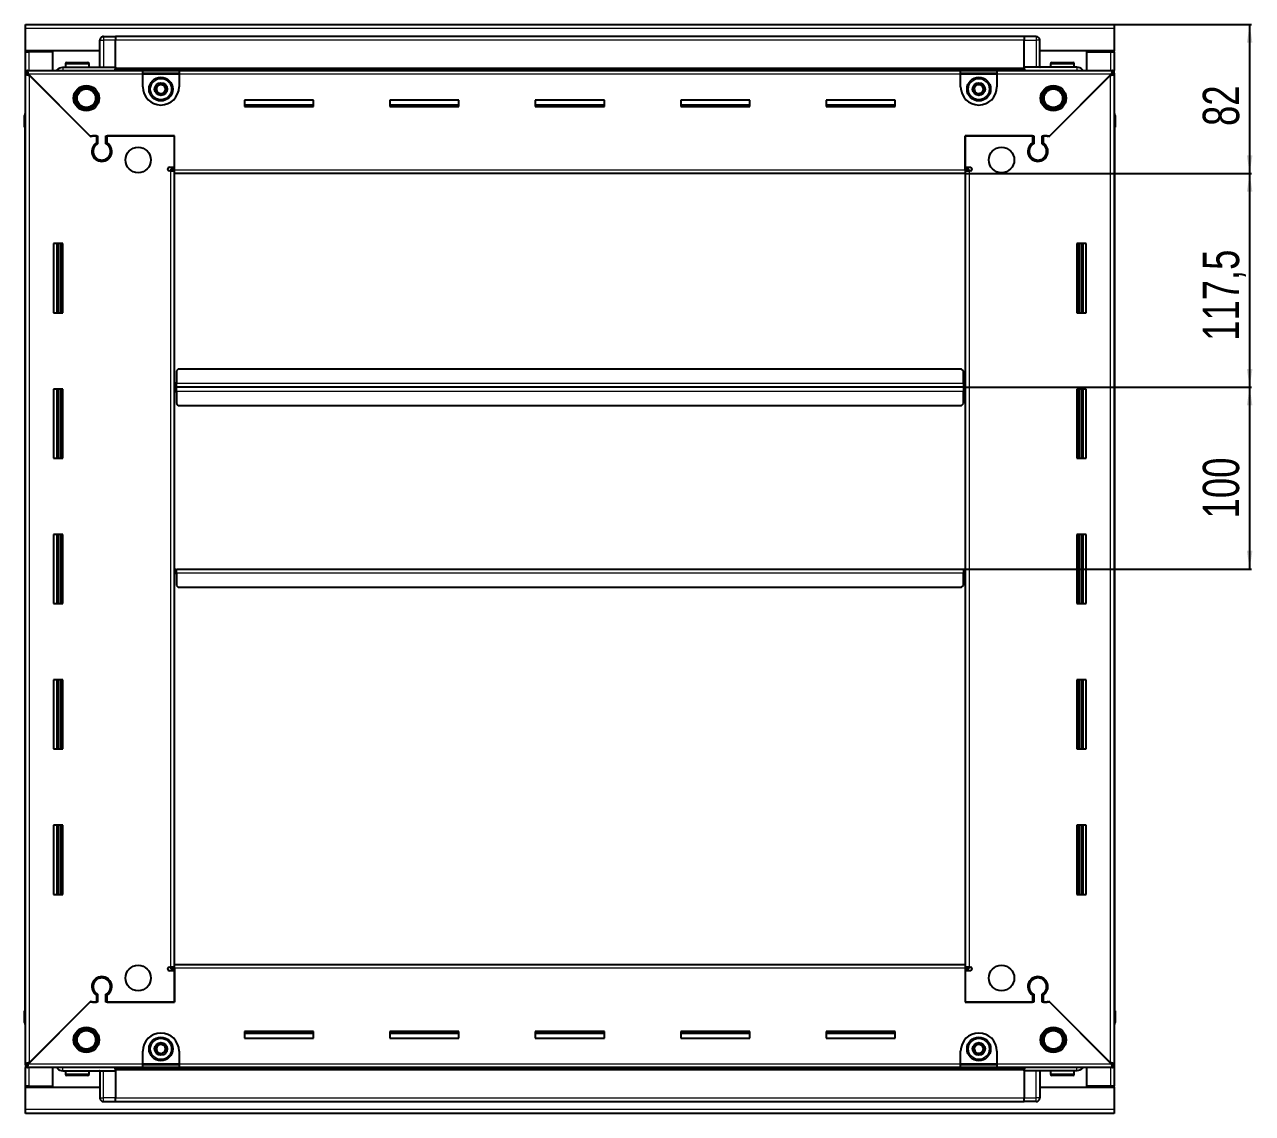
# Model space of a CAD drawing. Header units: millimetres. Extents: x 899 to 4127, y -576 to 1912.
# Drawn here: x 3451 to 4127, y 1194 to 1793 of the extents above; entities that cross this region are included whole.
import ezdxf

# ---------------------------------------------------------------- set-up
doc = ezdxf.new("R2010")
doc.units = ezdxf.units.MM
doc.layers.add('FORMAT', color=7, linetype='Continuous')
doc.styles.add('SLDTEXTSTYLE0', font='TXT', dxfattribs={"width": 0.75})
doc.dimstyles.new('SLDDIMSTYLE0', dxfattribs={"dimtxt": 20, "dimasz": 10, "dimexe": 0, "dimexo": 0.0625, "dimgap": 5, "dimtad": 2, "dimdec": 1, "dimrnd": 1e-09, "dimzin": 12, "dimdsep": 46, "dimtxsty": 'SLDTEXTSTYLE0', "dimsah": 1, "dimcen": 0.09, "dimadec": 0, "dimazin": 3, "dimtfac": 1, "dimtofl": 0, "dimtmove": 0, "dimatfit": 3, "dimfxl": 0, "dimfrac": 2, "dimtolj": 1, "dimtzin": 12, "dimarcsym": 0})

# ---------------------------------------------------------------- blocks, each defined once
blk = doc.blocks.new('_D_5')
at = {"layer": 'FORMAT'}
for p, q in [((4050.56, 1793.43), (4126.05, 1793.43)), ((4125.05, 1793.43), (4125.05, 1711.43)), ((3968.56, 1711.43), (4126.05, 1711.43))]:
    blk.add_line(p, q, dxfattribs=at)
for points in [[(4125.05, 1793.43), (4123.51, 1783.43), (4126.59, 1783.43)], [(4125.05, 1711.43), (4126.59, 1721.43), (4123.51, 1721.43)]]:
    blk.add_solid(points, dxfattribs=at)
at = {"layer": 'FORMAT', "insert": (4099.27, 1737.66), "char_height": 20, "attachment_point": 1, "rotation": 90, "style": 'SLDTEXTSTYLE0'}
blk.add_mtext('82', dxfattribs=at)
blk = doc.blocks.new('_D_6')
at = {"layer": 'FORMAT'}
for p, q in [((3968.56, 1711.43), (4126.05, 1711.43)), ((4125.05, 1711.43), (4125.05, 1593.93)), ((3967.56, 1593.93), (4126.05, 1593.93))]:
    blk.add_line(p, q, dxfattribs=at)
for points in [[(4125.05, 1711.43), (4123.51, 1701.43), (4126.59, 1701.43)], [(4125.05, 1593.93), (4126.59, 1603.93), (4123.51, 1603.93)]]:
    blk.add_solid(points, dxfattribs=at)
at = {"layer": 'FORMAT', "insert": (4099.27, 1619.43), "char_height": 20, "attachment_point": 1, "rotation": 90, "style": 'SLDTEXTSTYLE0'}
blk.add_mtext('117,5', dxfattribs=at)
blk = doc.blocks.new('_D_7')
at = {"layer": 'FORMAT'}
for p, q in [((3967.56, 1593.93), (4126.05, 1593.93)), ((4125.05, 1593.93), (4125.05, 1493.93)), ((3967.56, 1493.93), (4126.05, 1493.93))]:
    blk.add_line(p, q, dxfattribs=at)
for points in [[(4125.05, 1593.93), (4123.51, 1583.93), (4126.59, 1583.93)], [(4125.05, 1493.93), (4126.59, 1503.93), (4123.51, 1503.93)]]:
    blk.add_solid(points, dxfattribs=at)
at = {"layer": 'FORMAT', "insert": (4099.27, 1521.77), "char_height": 20, "attachment_point": 1, "rotation": 90, "style": 'SLDTEXTSTYLE0'}
blk.add_mtext('100', dxfattribs=at)

msp = doc.modelspace()

# ---------------------------------------------------------------- linework, layer by layer
at = {"color": 7, "linetype": 'Continuous', "lineweight": 25}
for p, q in [((3451.55, 1791.33), (3451.55, 1793.43)), ((3451.55, 1793.43), (4050.55, 1793.43)), ((3451.55, 1778.93), (3451.55, 1791.33)), ((4050.55, 1793.43), (4050.55, 1791.33)), ((4050.55, 1791.33), (4050.55, 1778.93)), ((3492.55, 1769.93), (3492.55, 1784.93)), ((3493.22, 1786.43), (3493.22, 1786.43)), ((3494.55, 1786.93), (3501.05, 1786.93)), ((3494.55, 1786.93), (3501.05, 1786.93)), ((3501.05, 1786.93), (3501.05, 1786.93)), ((3501.05, 1786.93), (3501.05, 1786.93)), ((3501.05, 1786.93), (3501.05, 1784.93)), ((4001.05, 1786.78), (3501.05, 1786.78)), ((3501.05, 1769.93), (3501.05, 1784.93)), ((4001.05, 1786.93), (4001.05, 1786.93)), ((4007.55, 1786.93), (4001.05, 1786.93)), ((4007.55, 1786.93), (4001.05, 1786.93)), ((4001.05, 1786.93), (4001.05, 1784.93)), ((4001.05, 1769.93), (4001.05, 1784.93)), ((4009.55, 1784.93), (4009.55, 1784.93)), ((4009.55, 1769.93), (4009.55, 1784.93)), ((3492.55, 1778.93), (3451.55, 1778.93)), ((3451.55, 1778.43), (3451.55, 1778.93)), ((3451.55, 1778.43), (3453.65, 1778.43)), ((3451.55, 1768.18), (3451.55, 1778.43)), ((3453.05, 1778.43), (3453.05, 1778.93)), ((3466.55, 1778.43), (3453.65, 1778.43)), ((3466.55, 1768.18), (3466.55, 1778.43)), ((4050.55, 1778.93), (4009.55, 1778.93)), ((4035.55, 1768.18), (4035.55, 1778.43)), ((4035.55, 1778.43), (4048.45, 1778.43)), ((4048.45, 1778.43), (4050.55, 1778.43)), ((4049.05, 1778.43), (4049.05, 1778.93)), ((4050.55, 1778.43), (4050.55, 1778.93)), ((4050.55, 1778.43), (4050.55, 1768.18)), ((3472.05, 1769.93), (3501.05, 1769.93)), ((3473.55, 1771.83), (3473.55, 1769.93)), ((3474.35, 1772.63), (3485.75, 1772.63)), ((3486.55, 1769.93), (3486.55, 1771.83)), ((3501.05, 1769.93), (3501.05, 1769.43)), ((4001.05, 1769.93), (4001.05, 1769.43)), ((4030.05, 1769.93), (4001.05, 1769.93)), ((4015.55, 1771.83), (4015.55, 1769.93)), ((4016.35, 1772.63), (4027.75, 1772.63)), ((4028.55, 1769.93), (4028.55, 1771.83)), ((3451.55, 1766.68), (3451.55, 1768.18)), ((3451.55, 1768.18), (3452.55, 1768.18)), ((3451.55, 1766.18), (3451.55, 1766.68)), ((3451.55, 1766.68), (3452.55, 1766.68)), ((3451.55, 1221.68), (3451.55, 1766.18)), ((3453.05, 1766.18), (3451.55, 1766.18)), ((3452.55, 1766.68), (3452.55, 1768.18)), ((3452.55, 1768.18), (3516.05, 1768.18)), ((3453.15, 1766.08), (3487.05, 1732.18)), ((3487.75, 1731.48), (3453.65, 1765.58)), ((3500.97, 1768.18), (3501.05, 1769.9)), ((3501.05, 1768.78), (4001.05, 1768.78)), ((3516.05, 1766.08), (3516.05, 1768.18)), ((3516.05, 1768.18), (3536.05, 1768.18)), ((3516.05, 1766.68), (3536.05, 1766.68)), ((3516.05, 1759.18), (3516.05, 1766.08)), ((3536.05, 1768.18), (3536.05, 1766.08)), ((3536.05, 1768.18), (3966.05, 1768.18)), ((3536.05, 1766.08), (3536.05, 1759.18)), ((3966.05, 1766.08), (3966.05, 1768.18)), ((3966.05, 1768.18), (3986.05, 1768.18)), ((3966.05, 1766.68), (3986.05, 1766.68)), ((3966.05, 1759.18), (3966.05, 1766.08)), ((3986.05, 1768.18), (4049.55, 1768.18)), ((3986.05, 1768.18), (3986.05, 1766.08)), ((3986.05, 1766.08), (3986.05, 1759.18)), ((4001.05, 1769.9), (4001.12, 1768.18)), ((4048.45, 1765.58), (4014.35, 1731.48)), ((4015.05, 1732.18), (4048.95, 1766.08)), ((4049.05, 1766.18), (4050.55, 1766.18)), ((4049.55, 1766.68), (4049.55, 1768.18)), ((4049.55, 1768.18), (4050.55, 1768.18)), ((4049.55, 1766.68), (4050.55, 1766.68)), ((4050.55, 1766.68), (4050.55, 1768.18)), ((4050.55, 1766.68), (4050.55, 1766.18)), ((4050.55, 1766.18), (4050.55, 1221.68)), ((3610.05, 1751.93), (3572.05, 1751.93)), ((3572.05, 1751.93), (3572.05, 1748.43)), ((3610.05, 1748.43), (3610.05, 1751.93)), ((3690.05, 1751.93), (3652.05, 1751.93)), ((3652.05, 1751.93), (3652.05, 1748.43)), ((3690.05, 1748.43), (3690.05, 1751.93)), ((3770.05, 1751.93), (3732.05, 1751.93)), ((3732.05, 1751.93), (3732.05, 1748.43)), ((3770.05, 1748.43), (3770.05, 1751.93)), ((3850.05, 1751.93), (3812.05, 1751.93)), ((3812.05, 1751.93), (3812.05, 1748.43)), ((3850.05, 1748.43), (3850.05, 1751.93)), ((3930.05, 1751.93), (3892.05, 1751.93)), ((3892.05, 1751.93), (3892.05, 1748.43)), ((3930.05, 1748.43), (3930.05, 1751.93)), ((3451.05, 1743.43), (3451.05, 1736.93)), ((3451.05, 1736.93), (3451.05, 1743.43)), ((3610.05, 1749.18), (3572.05, 1749.18)), ((3572.05, 1748.43), (3610.05, 1748.43)), ((3690.05, 1749.18), (3652.05, 1749.18)), ((3652.05, 1748.43), (3690.05, 1748.43)), ((3770.05, 1749.18), (3732.05, 1749.18)), ((3732.05, 1748.43), (3770.05, 1748.43)), ((3850.05, 1749.18), (3812.05, 1749.18)), ((3812.05, 1748.43), (3850.05, 1748.43)), ((3930.05, 1749.18), (3892.05, 1749.18)), ((3892.05, 1748.43), (3930.05, 1748.43)), ((4050.55, 1744.76), (4050.55, 1744.76)), ((4051.05, 1743.43), (4051.05, 1736.93)), ((4051.05, 1736.93), (4051.05, 1743.43)), ((3451.05, 1736.93), (3451.05, 1736.93)), ((3451.55, 1736.93), (3451.05, 1736.93)), ((3451.2, 1736.93), (3451.2, 1250.93)), ((4050.55, 1736.93), (4051.05, 1736.93)), ((4050.9, 1250.93), (4050.9, 1736.93)), ((4051.05, 1736.93), (4051.05, 1736.93)), ((4051.05, 1736.93), (4051.05, 1736.93)), ((3487.05, 1732.18), (3491.25, 1732.18)), ((3488.45, 1732.18), (3487.75, 1731.48)), ((3490.55, 1732.18), (3488.45, 1732.18)), ((3490.55, 1732.18), (3490.55, 1728.29)), ((3491.25, 1732.18), (3491.25, 1727.9)), ((3495.85, 1732.18), (3533.55, 1732.18)), ((3495.85, 1727.9), (3495.85, 1732.18)), ((3496.55, 1728.29), (3496.55, 1732.18)), ((3533.55, 1732.18), (3496.55, 1732.18)), ((3533.55, 1713.53), (3533.55, 1732.18)), ((3533.55, 1714.93), (3533.55, 1732.18)), ((3968.55, 1732.18), (4006.25, 1732.18)), ((3968.55, 1713.53), (3968.55, 1732.18)), ((3968.55, 1732.18), (3968.55, 1714.93)), ((4005.55, 1732.18), (3968.55, 1732.18)), ((4005.55, 1732.18), (4005.55, 1728.29)), ((4006.25, 1732.18), (4006.25, 1727.9)), ((4010.85, 1732.18), (4015.05, 1732.18)), ((4010.85, 1727.9), (4010.85, 1732.18)), ((4013.65, 1732.18), (4011.55, 1732.18)), ((4011.55, 1728.29), (4011.55, 1732.18)), ((4014.35, 1731.48), (4013.65, 1732.18)), ((3491.55, 1719.32), (3491.55, 1718.56)), ((4010.55, 1719.32), (4010.55, 1718.56)), ((3530.7, 1714.93), (3533.55, 1714.93)), ((3531.45, 1712.93), (3530.7, 1712.93)), ((3531.45, 1712.93), (3533.55, 1712.93)), ((3533.55, 1713.93), (3531.55, 1713.93)), ((3531.55, 1713.93), (3531.55, 1712.93)), ((3533.55, 1711.43), (3533.55, 1713.53)), ((3968.55, 1711.43), (3533.55, 1711.43)), ((3533.55, 1276.43), (3533.55, 1711.43)), ((3968.55, 1714.93), (3971.4, 1714.93)), ((3970.55, 1713.93), (3968.55, 1713.93)), ((3968.55, 1713.53), (3968.55, 1711.43)), ((3968.55, 1712.93), (3970.65, 1712.93)), ((3968.55, 1711.43), (3968.55, 1276.43)), ((3970.55, 1712.93), (3970.55, 1713.93)), ((3971.4, 1712.93), (3970.65, 1712.93)), ((3472.05, 1672.93), (3467.05, 1672.93)), ((3467.05, 1672.93), (3467.05, 1634.93)), ((3469.2, 1634.93), (3469.2, 1672.93)), ((3470.99, 1634.93), (3470.99, 1672.93)), ((3471.02, 1634.93), (3471.02, 1672.93)), ((3472.05, 1634.93), (3472.05, 1672.93)), ((4030.05, 1672.93), (4030.05, 1634.93)), ((4035.05, 1672.93), (4030.05, 1672.93)), ((4031.07, 1672.93), (4031.07, 1634.93)), ((4031.1, 1672.93), (4031.1, 1634.93)), ((4032.9, 1672.93), (4032.9, 1634.93)), ((4035.05, 1634.93), (4035.05, 1672.93)), ((3467.05, 1634.93), (3472.05, 1634.93)), ((4030.05, 1634.93), (4035.05, 1634.93)), ((3535.55, 1603.93), (3534.55, 1602.93)), ((3534.55, 1602.93), (3534.55, 1596.03)), ((3966.55, 1603.93), (3535.55, 1603.93)), ((3967.55, 1602.93), (3966.55, 1603.93)), ((3967.55, 1596.03), (3967.55, 1602.93)), ((3534.55, 1596.78), (3534.3, 1596.78)), ((3534.3, 1596.78), (3534.3, 1593.93)), ((3534.55, 1593.93), (3534.55, 1596.03)), ((3967.8, 1596.78), (3967.55, 1596.78)), ((3967.55, 1596.03), (3967.55, 1593.93)), ((3967.8, 1593.93), (3967.8, 1596.78)), ((3472.05, 1592.93), (3467.05, 1592.93)), ((3467.05, 1592.93), (3467.05, 1554.93)), ((3469.2, 1554.93), (3469.2, 1592.93)), ((3470.99, 1554.93), (3470.99, 1592.93)), ((3471.02, 1554.93), (3471.02, 1592.93)), ((3472.05, 1554.93), (3472.05, 1592.93)), ((3534.3, 1593.93), (3533.55, 1593.93)), ((3534.3, 1593.93), (3534.3, 1591.08)), ((3534.3, 1591.08), (3534.55, 1591.08)), ((3534.55, 1591.83), (3534.55, 1593.93)), ((3967.55, 1593.93), (3534.55, 1593.93)), ((3534.55, 1591.83), (3534.55, 1584.93)), ((3967.55, 1593.93), (3967.55, 1591.83)), ((3967.55, 1584.93), (3967.55, 1591.83)), ((3967.55, 1591.08), (3967.8, 1591.08)), ((3967.8, 1591.08), (3967.8, 1593.93)), ((3968.55, 1593.93), (3967.8, 1593.93)), ((4030.05, 1592.93), (4030.05, 1554.93)), ((4035.05, 1592.93), (4030.05, 1592.93)), ((4031.07, 1592.93), (4031.07, 1554.93)), ((4031.1, 1592.93), (4031.1, 1554.93)), ((4032.9, 1592.93), (4032.9, 1554.93)), ((4035.05, 1554.93), (4035.05, 1592.93)), ((3534.55, 1584.93), (3535.55, 1583.93)), ((3535.55, 1583.93), (3966.55, 1583.93)), ((3966.55, 1583.93), (3967.55, 1584.93)), ((3467.05, 1554.93), (3472.05, 1554.93)), ((4030.05, 1554.93), (4035.05, 1554.93)), ((3472.05, 1512.93), (3467.05, 1512.93)), ((3467.05, 1512.93), (3467.05, 1474.93)), ((3469.2, 1474.93), (3469.2, 1512.93)), ((3470.99, 1474.93), (3470.99, 1512.93)), ((3471.02, 1474.93), (3471.02, 1512.93)), ((3472.05, 1474.93), (3472.05, 1512.93)), ((4030.05, 1512.93), (4030.05, 1474.93)), ((4035.05, 1512.93), (4030.05, 1512.93)), ((4031.07, 1512.93), (4031.07, 1474.93)), ((4031.1, 1512.93), (4031.1, 1474.93)), ((4032.9, 1512.93), (4032.9, 1474.93)), ((4035.05, 1474.93), (4035.05, 1512.93)), ((3533.55, 1493.93), (3534.3, 1493.93)), ((3534.3, 1493.93), (3534.3, 1491.08)), ((3534.55, 1491.83), (3534.55, 1493.93)), ((3534.55, 1493.93), (3967.55, 1493.93)), ((3967.55, 1493.93), (3967.55, 1491.83)), ((3967.8, 1491.08), (3967.8, 1493.93)), ((3967.8, 1493.93), (3968.55, 1493.93)), ((3534.3, 1491.08), (3534.55, 1491.08)), ((3534.55, 1491.83), (3534.55, 1484.93)), ((3967.55, 1484.93), (3967.55, 1491.83)), ((3967.55, 1491.08), (3967.8, 1491.08)), ((3534.55, 1484.93), (3535.55, 1483.93)), ((3535.55, 1483.93), (3966.55, 1483.93)), ((3966.55, 1483.93), (3967.55, 1484.93)), ((3467.05, 1474.93), (3472.05, 1474.93)), ((4030.05, 1474.93), (4035.05, 1474.93)), ((3472.05, 1432.93), (3467.05, 1432.93)), ((3467.05, 1432.93), (3467.05, 1394.93)), ((3469.2, 1394.93), (3469.2, 1432.93)), ((3470.99, 1394.93), (3470.99, 1432.93)), ((3471.02, 1394.93), (3471.02, 1432.93)), ((3472.05, 1394.93), (3472.05, 1432.93)), ((4030.05, 1432.93), (4030.05, 1394.93)), ((4035.05, 1432.93), (4030.05, 1432.93)), ((4031.07, 1432.93), (4031.07, 1394.93)), ((4031.1, 1432.93), (4031.1, 1394.93)), ((4032.9, 1432.93), (4032.9, 1394.93)), ((4035.05, 1394.93), (4035.05, 1432.93)), ((3467.05, 1394.93), (3472.05, 1394.93)), ((4030.05, 1394.93), (4035.05, 1394.93)), ((3472.05, 1352.93), (3467.05, 1352.93)), ((3467.05, 1352.93), (3467.05, 1314.93)), ((3469.2, 1314.93), (3469.2, 1352.93)), ((3470.99, 1314.93), (3470.99, 1352.93)), ((3471.02, 1314.93), (3471.02, 1352.93)), ((3472.05, 1314.93), (3472.05, 1352.93)), ((4030.05, 1352.93), (4030.05, 1314.93)), ((4035.05, 1352.93), (4030.05, 1352.93)), ((4031.07, 1352.93), (4031.07, 1314.93)), ((4031.1, 1352.93), (4031.1, 1314.93)), ((4032.9, 1352.93), (4032.9, 1314.93)), ((4035.05, 1314.93), (4035.05, 1352.93)), ((3467.05, 1314.93), (3472.05, 1314.93)), ((4030.05, 1314.93), (4035.05, 1314.93)), ((3530.7, 1274.93), (3531.45, 1274.93)), ((3533.55, 1272.93), (3530.7, 1272.93)), ((3533.55, 1274.93), (3531.45, 1274.93)), ((3531.55, 1274.93), (3531.55, 1273.93)), ((3531.55, 1273.93), (3533.55, 1273.93)), ((3533.55, 1276.43), (3968.55, 1276.43)), ((3533.55, 1274.33), (3533.55, 1276.43)), ((3533.55, 1274.33), (3533.55, 1255.68)), ((3533.55, 1255.68), (3533.55, 1272.93)), ((3968.55, 1276.43), (3968.55, 1274.33)), ((3970.65, 1274.93), (3968.55, 1274.93)), ((3968.55, 1274.33), (3968.55, 1255.68)), ((3968.55, 1273.93), (3970.55, 1273.93)), ((3968.55, 1272.93), (3968.55, 1255.68)), ((3971.4, 1272.93), (3968.55, 1272.93)), ((3970.55, 1273.93), (3970.55, 1274.93)), ((3970.65, 1274.93), (3971.4, 1274.93)), ((3491.55, 1269.31), (3491.55, 1268.55)), ((4010.55, 1269.31), (4010.55, 1268.55)), ((3490.55, 1259.57), (3490.55, 1255.68)), ((3491.25, 1259.97), (3491.25, 1255.68)), ((3495.85, 1255.68), (3495.85, 1259.97)), ((3496.55, 1255.68), (3496.55, 1259.57)), ((4005.55, 1259.57), (4005.55, 1255.68)), ((4006.25, 1259.97), (4006.25, 1255.68)), ((4010.85, 1255.68), (4010.85, 1259.97)), ((4011.55, 1255.68), (4011.55, 1259.57)), ((3451.05, 1250.93), (3451.05, 1250.93)), ((3451.05, 1244.43), (3451.05, 1250.93)), ((3451.05, 1250.93), (3451.05, 1250.93)), ((3451.05, 1250.93), (3451.05, 1244.43)), ((3451.55, 1250.93), (3451.05, 1250.93)), ((3487.05, 1255.68), (3453.15, 1221.78)), ((3453.65, 1222.28), (3487.75, 1256.38)), ((3491.25, 1255.68), (3487.05, 1255.68)), ((3487.75, 1256.38), (3488.45, 1255.68)), ((3488.45, 1255.68), (3490.55, 1255.68)), ((3533.55, 1255.68), (3495.85, 1255.68)), ((3496.55, 1255.68), (3533.55, 1255.68)), ((4006.25, 1255.68), (3968.55, 1255.68)), ((3968.55, 1255.68), (4005.55, 1255.68)), ((4015.05, 1255.68), (4010.85, 1255.68)), ((4011.55, 1255.68), (4013.65, 1255.68)), ((4013.65, 1255.68), (4014.35, 1256.38)), ((4014.35, 1256.38), (4048.45, 1222.28)), ((4048.95, 1221.78), (4015.05, 1255.68)), ((4050.55, 1250.93), (4051.05, 1250.93)), ((4051.05, 1250.93), (4051.05, 1250.93)), ((4051.05, 1244.43), (4051.05, 1250.93)), ((4051.05, 1250.93), (4051.05, 1244.43)), ((3451.55, 1243.11), (3451.55, 1243.11)), ((3610.05, 1239.43), (3572.05, 1239.43)), ((3572.05, 1239.43), (3572.05, 1235.93)), ((3572.05, 1238.68), (3610.05, 1238.68)), ((3610.05, 1235.93), (3610.05, 1239.43)), ((3690.05, 1239.43), (3652.05, 1239.43)), ((3652.05, 1239.43), (3652.05, 1235.93)), ((3652.05, 1238.68), (3690.05, 1238.68)), ((3690.05, 1235.93), (3690.05, 1239.43)), ((3770.05, 1239.43), (3732.05, 1239.43)), ((3732.05, 1239.43), (3732.05, 1235.93)), ((3732.05, 1238.68), (3770.05, 1238.68)), ((3770.05, 1235.93), (3770.05, 1239.43)), ((3850.05, 1239.43), (3812.05, 1239.43)), ((3812.05, 1239.43), (3812.05, 1235.93)), ((3812.05, 1238.68), (3850.05, 1238.68)), ((3850.05, 1235.93), (3850.05, 1239.43)), ((3930.05, 1239.43), (3892.05, 1239.43)), ((3892.05, 1239.43), (3892.05, 1235.93)), ((3892.05, 1238.68), (3930.05, 1238.68)), ((3930.05, 1235.93), (3930.05, 1239.43)), ((3572.05, 1235.93), (3610.05, 1235.93)), ((3652.05, 1235.93), (3690.05, 1235.93)), ((3732.05, 1235.93), (3770.05, 1235.93)), ((3812.05, 1235.93), (3850.05, 1235.93)), ((3892.05, 1235.93), (3930.05, 1235.93)), ((3516.05, 1221.78), (3516.05, 1228.68)), ((3536.05, 1228.68), (3536.05, 1221.78)), ((3966.05, 1221.78), (3966.05, 1228.68)), ((3986.05, 1228.68), (3986.05, 1221.78)), ((3451.55, 1221.18), (3451.55, 1221.68)), ((3453.05, 1221.68), (3451.55, 1221.68)), ((3451.55, 1221.18), (3451.55, 1219.68)), ((3452.55, 1221.18), (3451.55, 1221.18)), ((3451.55, 1209.43), (3451.55, 1219.68)), ((3452.55, 1219.68), (3451.55, 1219.68)), ((3452.55, 1221.18), (3452.55, 1219.68)), ((3516.05, 1219.68), (3452.55, 1219.68)), ((3466.55, 1209.43), (3466.55, 1219.68)), ((3472.05, 1217.93), (3501.05, 1217.93)), ((3473.55, 1217.93), (3473.55, 1216.03)), ((3486.55, 1216.03), (3486.55, 1217.93)), ((3492.55, 1217.93), (3492.55, 1202.93)), ((3501.05, 1217.97), (3500.97, 1219.68)), ((4001.05, 1219.08), (3501.05, 1219.08)), ((3501.05, 1217.93), (3501.05, 1218.43)), ((3501.05, 1217.93), (3501.05, 1202.93)), ((3516.05, 1219.68), (3516.05, 1221.78)), ((3536.05, 1221.18), (3516.05, 1221.18)), ((3536.05, 1219.68), (3516.05, 1219.68)), ((3536.05, 1221.78), (3536.05, 1219.68)), ((3966.05, 1219.68), (3536.05, 1219.68)), ((3966.05, 1219.68), (3966.05, 1221.78)), ((3986.05, 1221.18), (3966.05, 1221.18)), ((3986.05, 1219.68), (3966.05, 1219.68)), ((3986.05, 1221.78), (3986.05, 1219.68)), ((4049.55, 1219.68), (3986.05, 1219.68)), ((4001.12, 1219.68), (4001.05, 1217.97)), ((4001.05, 1217.93), (4001.05, 1218.43)), ((4030.05, 1217.93), (4001.05, 1217.93)), ((4001.05, 1217.93), (4001.05, 1202.93)), ((4009.55, 1217.93), (4009.55, 1202.93)), ((4015.55, 1217.93), (4015.55, 1216.03)), ((4028.55, 1216.03), (4028.55, 1217.93)), ((4035.55, 1209.43), (4035.55, 1219.68)), ((4049.05, 1221.68), (4050.55, 1221.68)), ((4049.55, 1221.18), (4049.55, 1219.68)), ((4050.55, 1221.18), (4049.55, 1221.18)), ((4050.55, 1219.68), (4049.55, 1219.68)), ((4050.55, 1221.68), (4050.55, 1221.18)), ((4050.55, 1221.18), (4050.55, 1219.68)), ((4050.55, 1219.68), (4050.55, 1209.43)), ((3453.65, 1209.43), (3451.55, 1209.43)), ((3451.55, 1208.93), (3451.55, 1209.43)), ((3453.05, 1208.93), (3453.05, 1209.43)), ((3453.65, 1209.43), (3466.55, 1209.43)), ((3478.12, 1215.23), (3474.35, 1215.23)), ((3485.75, 1215.23), (3478.12, 1215.23)), ((4023.34, 1215.23), (4016.35, 1215.23)), ((4027.75, 1215.23), (4023.34, 1215.23)), ((4048.45, 1209.43), (4035.55, 1209.43)), ((4050.55, 1209.43), (4048.45, 1209.43)), ((4049.05, 1208.93), (4049.05, 1209.43)), ((4050.55, 1208.93), (4050.55, 1209.43)), ((3451.55, 1196.53), (3451.55, 1208.93)), ((3451.55, 1208.93), (3492.55, 1208.93)), ((3492.55, 1202.93), (3492.55, 1202.93)), ((3501.05, 1200.93), (3501.05, 1202.93)), ((4001.05, 1200.93), (4001.05, 1202.93)), ((4009.55, 1208.93), (4050.55, 1208.93)), ((4050.55, 1208.93), (4050.55, 1196.53)), ((3451.55, 1194.43), (3451.55, 1196.53)), ((3494.55, 1200.93), (3501.05, 1200.93)), ((3494.55, 1200.93), (3501.05, 1200.93)), ((3501.05, 1201.08), (4001.05, 1201.08)), ((3501.05, 1200.93), (3501.05, 1200.93)), ((4007.55, 1200.93), (4001.05, 1200.93)), ((4001.05, 1200.93), (4001.05, 1200.93)), ((4001.05, 1200.93), (4001.05, 1200.93)), ((4007.55, 1200.93), (4001.05, 1200.93)), ((4008.87, 1201.43), (4008.87, 1201.43)), ((4050.55, 1196.53), (4050.55, 1194.43)), ((4050.55, 1194.43), (3451.55, 1194.43))]:
    msp.add_line(p, q, dxfattribs=at)
at = {"color": 8, "linetype": 'Continuous', "lineweight": 18}
for p, q in [((4050.55, 1791.33), (3451.55, 1791.33)), ((3492.55, 1784.93), (3494.55, 1784.93)), ((3494.55, 1786.93), (3494.55, 1784.93)), ((3494.55, 1784.93), (3494.55, 1769.93)), ((3501.05, 1784.93), (3494.55, 1784.93)), ((4001.05, 1784.78), (3501.05, 1784.78)), ((4001.05, 1784.93), (4007.55, 1784.93)), ((4007.55, 1786.93), (4007.55, 1784.93)), ((4007.55, 1784.93), (4007.55, 1769.93)), ((4009.55, 1784.93), (4007.55, 1784.93)), ((3453.65, 1778.43), (3453.65, 1778.93)), ((3453.65, 1768.18), (3453.65, 1778.43)), ((4048.45, 1778.93), (4048.45, 1778.43)), ((4048.45, 1778.43), (4048.45, 1768.18)), ((3473.55, 1771.83), (3486.55, 1771.83)), ((4015.55, 1771.83), (4028.55, 1771.83)), ((3516.05, 1766.08), (3453.15, 1766.08)), ((3453.65, 1765.58), (3453.65, 1222.28)), ((4001.05, 1769.43), (3501.05, 1769.43)), ((4001.05, 1768.2), (3501.05, 1768.2)), ((3516.05, 1766.08), (3536.05, 1766.08)), ((3966.05, 1766.08), (3536.05, 1766.08)), ((3966.05, 1766.08), (3986.05, 1766.08)), ((4048.95, 1766.08), (3986.05, 1766.08)), ((4048.45, 1222.28), (4048.45, 1765.58)), ((3451.55, 1743.43), (3451.05, 1743.43)), ((4050.55, 1743.43), (4051.05, 1743.43)), ((3531.45, 1274.93), (3531.45, 1712.93)), ((3533.55, 1713.53), (3968.55, 1713.53)), ((3970.65, 1712.93), (3970.65, 1274.93)), ((3468.55, 1672.93), (3468.55, 1634.93)), ((3469.78, 1672.93), (3469.78, 1634.93)), ((4032.31, 1634.93), (4032.31, 1672.93)), ((4033.55, 1634.93), (4033.55, 1672.93)), ((3967.55, 1596.03), (3534.55, 1596.03)), ((3468.55, 1592.93), (3468.55, 1554.93)), ((3469.78, 1592.93), (3469.78, 1554.93)), ((3534.55, 1591.83), (3967.55, 1591.83)), ((4032.31, 1554.93), (4032.31, 1592.93)), ((4033.55, 1554.93), (4033.55, 1592.93)), ((3468.55, 1512.93), (3468.55, 1474.93)), ((3469.78, 1512.93), (3469.78, 1474.93)), ((4032.31, 1474.93), (4032.31, 1512.93)), ((4033.55, 1474.93), (4033.55, 1512.93)), ((3534.55, 1491.83), (3967.55, 1491.83)), ((3468.55, 1432.93), (3468.55, 1394.93)), ((3469.78, 1432.93), (3469.78, 1394.93)), ((4032.31, 1394.93), (4032.31, 1432.93)), ((4033.55, 1394.93), (4033.55, 1432.93)), ((3468.55, 1352.93), (3468.55, 1314.93)), ((3469.78, 1352.93), (3469.78, 1314.93)), ((4032.31, 1314.93), (4032.31, 1352.93)), ((4033.55, 1314.93), (4033.55, 1352.93)), ((3968.55, 1274.33), (3533.55, 1274.33)), ((3451.55, 1244.43), (3451.05, 1244.43)), ((4050.55, 1244.43), (4051.05, 1244.43)), ((3453.15, 1221.78), (3516.05, 1221.78)), ((3453.65, 1209.43), (3453.65, 1219.68)), ((3477.85, 1216.03), (3473.55, 1216.03)), ((3486.55, 1216.03), (3477.85, 1216.03)), ((3494.55, 1202.93), (3494.55, 1217.93)), ((3501.05, 1219.67), (4001.05, 1219.67)), ((3501.05, 1218.43), (4001.05, 1218.43)), ((3536.05, 1221.78), (3516.05, 1221.78)), ((3536.05, 1221.78), (3966.05, 1221.78)), ((3986.05, 1221.78), (3966.05, 1221.78)), ((3986.05, 1221.78), (4048.95, 1221.78)), ((4007.55, 1202.93), (4007.55, 1217.93)), ((4023.52, 1216.03), (4015.55, 1216.03)), ((4028.55, 1216.03), (4023.52, 1216.03)), ((4048.45, 1219.68), (4048.45, 1209.43)), ((3453.65, 1208.93), (3453.65, 1209.43)), ((4048.45, 1209.43), (4048.45, 1208.93)), ((3492.55, 1202.93), (3494.55, 1202.93)), ((3501.05, 1202.93), (3494.55, 1202.93)), ((3494.55, 1200.93), (3494.55, 1202.93)), ((3501.05, 1203.08), (4001.05, 1203.08)), ((4001.05, 1202.93), (4007.55, 1202.93)), ((4009.55, 1202.93), (4007.55, 1202.93)), ((4007.55, 1200.93), (4007.55, 1202.93)), ((4050.55, 1196.53), (3451.55, 1196.53))]:
    msp.add_line(p, q, dxfattribs=at)
at = {"color": 7, "linetype": 'Continuous', "lineweight": 25}
for centre, radius in [((3526.05, 1757.93), 6.5), ((3976.05, 1757.93), 6.5), ((3485.05, 1752.93), 7), ((3485.05, 1752.93), 6.03), ((3485.05, 1752.93), 5.1), ((3526.05, 1757.93), 3.46), ((3976.05, 1757.93), 3.46), ((4017.05, 1752.93), 7), ((4017.05, 1752.93), 6.03), ((4017.05, 1752.93), 5.1), ((3513.55, 1718.93), 7), ((3988.55, 1718.93), 7), ((3513.55, 1268.93), 7), ((3988.55, 1268.93), 7), ((3485.05, 1234.93), 7), ((3485.05, 1234.93), 6.02), ((3485.05, 1234.93), 5.1), ((3526.05, 1229.93), 6.5), ((3976.05, 1229.93), 6.5), ((4017.05, 1234.93), 7), ((4017.05, 1234.93), 6.03), ((4017.05, 1234.93), 5.1), ((3526.05, 1229.93), 3.46), ((3976.05, 1229.93), 3.46)]:
    msp.add_circle(centre, radius, dxfattribs=at)
at = {"color": 8, "linetype": 'Continuous', "lineweight": 18}
for centre in [(3526.05, 1757.93), (3976.05, 1757.93), (3526.05, 1229.93), (3976.05, 1229.93)]:
    msp.add_circle(centre, 5.7, dxfattribs=at)
at = {"color": 7, "linetype": 'Continuous', "lineweight": 25}
for centre, radius, start, end in [((3494.55, 1784.93), 2, 90, 180), ((3494.55, 1784.93), 2, 131.40962, 180), ((3494.55, 1784.93), 2, 123.94202, 131.40962), ((3494.55, 1784.93), 2, 90, 108.58003), ((4007.55, 1784.93), 2, 0, 90), ((4007.55, 1784.93), 2, 0, 90), ((3474.35, 1771.83), 0.8, 90, 180), ((3485.75, 1771.83), 0.8, 0, 90), ((3492.35, 1770.13), 0.2, 270, 0), ((4009.75, 1770.13), 0.2, 180, 270), ((4016.35, 1771.83), 0.8, 90, 180), ((4027.75, 1771.83), 0.8, 0, 90), ((3526.05, 1759.18), 10, 180, 270), ((3526.05, 1757.93), 2.5, 134.01559, 194.01559), ((3526.05, 1757.93), 2.5, 194.01559, 254.01559), ((3526.05, 1757.93), 2.5, 74.01559, 134.01559), ((3526.05, 1759.18), 10, 270, 0), ((3526.05, 1757.93), 2.5, 14.01559, 74.01559), ((3526.05, 1757.93), 2.5, 314.01559, 14.01559), ((3976.05, 1759.18), 10, 180, 270), ((3976.05, 1757.93), 2.5, 160.11158, 220.11158), ((3976.05, 1757.93), 2.5, 100.11158, 160.11158), ((3976.05, 1757.93), 2.5, 40.11158, 100.11158), ((3976.05, 1759.18), 10, 270, 0), ((3976.05, 1757.93), 2.5, 280.11158, 340.11158), ((3976.05, 1757.93), 2.5, 340.11158, 40.11158), ((3526.05, 1757.93), 2.5, 254.01559, 314.01559), ((3976.05, 1757.93), 2.5, 220.11158, 280.11158), ((3453.05, 1743.43), 2, 138.59038, 180), ((4049.05, 1743.43), 2, 0, 41.40962), ((3493.55, 1723.68), 5.5, 123.05573, 56.94427), ((3493.55, 1723.68), 4.8, 118.63099, 61.36901), ((4008.55, 1723.68), 5.5, 123.05573, 56.94427), ((4008.55, 1723.68), 4.8, 118.63099, 61.36901), ((3530.7, 1713.93), 1, 90, 270), ((3971.4, 1713.93), 1, 270, 90), ((3530.7, 1273.93), 1, 90, 270), ((3971.4, 1273.93), 1, 270, 90), ((3493.55, 1264.18), 5.5, 303.05573, 236.94427), ((3493.55, 1264.18), 4.8, 298.63099, 241.36901), ((4008.55, 1264.18), 5.5, 303.05573, 236.94427), ((4008.55, 1264.18), 4.8, 298.63099, 241.36901), ((3453.05, 1244.43), 2, 180, 221.39416), ((4049.05, 1244.43), 2, 318.59038, 0), ((3526.05, 1228.68), 10, 90, 180), ((3526.05, 1228.68), 10, 0, 90), ((3976.05, 1228.68), 10, 90, 180), ((3976.05, 1228.68), 10, 0, 90), ((3526.05, 1229.93), 2.5, 127.47401, 187.47401), ((3526.05, 1229.93), 2.5, 187.47401, 247.47401), ((3526.05, 1229.93), 2.5, 67.47401, 127.47401), ((3526.05, 1229.93), 2.5, 7.47401, 67.47401), ((3526.05, 1229.93), 2.5, 307.47401, 7.47401), ((3976.05, 1229.93), 2.5, 147.04236, 207.04236), ((3976.05, 1229.93), 2.5, 87.04236, 147.04236), ((3976.05, 1229.93), 2.5, 27.04236, 87.04236), ((3976.05, 1229.93), 2.5, 327.04236, 27.04236), ((3526.05, 1229.93), 2.5, 247.47401, 307.47401), ((3976.05, 1229.93), 2.5, 207.04236, 267.04236), ((3976.05, 1229.93), 2.5, 267.04236, 327.04236), ((3474.35, 1216.03), 0.8, 180, 270), ((3485.75, 1216.03), 0.8, 270, 360), ((3492.35, 1217.73), 0.2, 0, 90), ((4009.75, 1217.73), 0.2, 90, 180), ((4016.35, 1216.03), 0.8, 180, 270), ((4027.75, 1216.03), 0.8, 270, 0), ((3494.55, 1202.93), 2, 180, 270), ((3494.55, 1202.93), 2, 180, 270), ((4007.55, 1202.93), 2, 270, 0), ((4007.55, 1202.93), 2, 270, 288.58003), ((4007.55, 1202.93), 2, 303.94202, 311.40962)]:
    msp.add_arc(centre, radius, start, end, dxfattribs=at)
for points, knots in [([(3468.83, 1768.18), (3468.95, 1768.38), (3469.34, 1769.03), (3470.49, 1769.74), (3471.53, 1769.87), (3472.05, 1769.93)], [0, 0, 0, 0, 0.18225, 0.591125, 1, 1, 1, 1]), ([(3501.05, 1769.93), (3501.05, 1769.9), (3501.05, 1769.82), (3501.05, 1769.2), (3501.05, 1768.62), (3501.05, 1768.23), (3501.05, 1768.2)], [0, 0, 0, 0, 0.324279, 0.648558, 0.972836, 1, 1, 1, 1]), ([(4001.05, 1769.93), (4001.05, 1769.9), (4001.05, 1769.82), (4001.05, 1769.2), (4001.05, 1768.62), (4001.05, 1768.23), (4001.05, 1768.2)], [0, 0, 0, 0, 0.324279, 0.648558, 0.972836, 1, 1, 1, 1]), ([(4033.26, 1768.18), (4033.14, 1768.38), (4032.75, 1769.03), (4031.6, 1769.74), (4030.56, 1769.87), (4030.05, 1769.93)], [0, 0, 0, 0, 0.18225, 0.591125, 1, 1, 1, 1]), ([(3451.55, 1766.18), (3451.57, 1766.14), (3451.63, 1766.05), (3452.02, 1765.91), (3452.58, 1765.78), (3453.16, 1765.67), (3453.52, 1765.61), (3453.65, 1765.58)], [0, 0, 0, 0, 0.230255, 0.448522, 0.666786, 0.88505, 1, 1, 1, 1]), ([(3453.15, 1766.08), (3453.1, 1766.34), (3453.01, 1766.83), (3452.88, 1767.47), (3452.75, 1767.94), (3452.64, 1768.16), (3452.57, 1768.18), (3452.55, 1768.18)], [0, 0, 0, 0, 0.230255, 0.448522, 0.666786, 0.88505, 1, 1, 1, 1]), ([(4048.45, 1765.58), (4048.7, 1765.63), (4049.19, 1765.72), (4049.84, 1765.85), (4050.3, 1765.98), (4050.52, 1766.09), (4050.54, 1766.16), (4050.55, 1766.18)], [0, 0, 0, 0, 0.230255, 0.448522, 0.666786, 0.88505, 1, 1, 1, 1]), ([(4049.55, 1768.18), (4049.5, 1768.16), (4049.41, 1768.11), (4049.28, 1767.71), (4049.15, 1767.15), (4049.04, 1766.57), (4048.97, 1766.21), (4048.95, 1766.08)], [0, 0, 0, 0, 0.2302553, 0.4485219, 0.6667858, 0.8850496, 1, 1, 1, 1]), ([(3523.27, 1758.73), (3523.64, 1759.09), (3524.34, 1759.76), (3525.03, 1760.42), (3525.35, 1760.73)], [0, 0, 0, 0, 0.534686, 1, 1, 1, 1]), ([(3523.97, 1755.93), (3523.89, 1756.26), (3523.69, 1757.06), (3523.45, 1758.03), (3523.3, 1758.61), (3523.27, 1758.73)], [0, 0, 0, 0, 0.362901, 0.866875, 1, 1, 1, 1]), ([(3525.35, 1760.73), (3525.84, 1760.59), (3526.77, 1760.33), (3527.69, 1760.06), (3528.12, 1759.94)], [0, 0, 0, 0, 0.534686, 1, 1, 1, 1]), ([(3528.82, 1757.14), (3528.45, 1756.78), (3527.76, 1756.11), (3527.07, 1755.44), (3526.75, 1755.13)], [0, 0, 0, 0, 0.534686, 1, 1, 1, 1]), ([(3528.12, 1759.94), (3528.15, 1759.82), (3528.3, 1759.24), (3528.54, 1758.27), (3528.74, 1757.47), (3528.82, 1757.14)], [0, 0, 0, 0, 0.133125, 0.637099, 1, 1, 1, 1]), ([(3973.2, 1757.43), (3973.25, 1757.54), (3973.45, 1758.11), (3973.79, 1759.04), (3974.07, 1759.82), (3974.19, 1760.14)], [0, 0, 0, 0, 0.133125, 0.637099, 1, 1, 1, 1]), ([(3975.06, 1755.22), (3974.73, 1755.61), (3974.11, 1756.35), (3973.49, 1757.09), (3973.2, 1757.43)], [0, 0, 0, 0, 0.534686, 1, 1, 1, 1]), ([(3974.19, 1760.14), (3974.69, 1760.23), (3975.64, 1760.4), (3976.59, 1760.57), (3977.03, 1760.65)], [0, 0, 0, 0, 0.534686, 1, 1, 1, 1]), ([(3977.03, 1760.65), (3977.36, 1760.25), (3977.98, 1759.52), (3978.6, 1758.78), (3978.89, 1758.44)], [0, 0, 0, 0, 0.5346859, 1, 1, 1, 1]), ([(3978.89, 1758.44), (3978.77, 1758.12), (3978.49, 1757.34), (3978.15, 1756.41), (3977.95, 1755.84), (3977.91, 1755.73)], [0, 0, 0, 0, 0.362901, 0.866875, 1, 1, 1, 1]), ([(3526.75, 1755.13), (3526.25, 1755.28), (3525.32, 1755.54), (3524.4, 1755.81), (3523.97, 1755.93)], [0, 0, 0, 0, 0.534686, 1, 1, 1, 1]), ([(3977.91, 1755.73), (3977.4, 1755.64), (3976.45, 1755.47), (3975.5, 1755.3), (3975.06, 1755.22)], [0, 0, 0, 0, 0.534686, 1, 1, 1, 1]), ([(3523.38, 1231.04), (3523.48, 1231.12), (3523.95, 1231.48), (3524.74, 1232.09), (3525.4, 1232.59), (3525.67, 1232.8)], [0, 0, 0, 0, 0.133125, 0.637099, 1, 1, 1, 1]), ([(3523.76, 1228.18), (3523.69, 1228.69), (3523.56, 1229.65), (3523.44, 1230.6), (3523.38, 1231.04)], [0, 0, 0, 0, 0.534686, 1, 1, 1, 1]), ([(3525.67, 1232.8), (3526.15, 1232.6), (3527.04, 1232.23), (3527.93, 1231.86), (3528.34, 1231.69)], [0, 0, 0, 0, 0.534686, 1, 1, 1, 1]), ([(3528.34, 1231.69), (3528.4, 1231.18), (3528.53, 1230.22), (3528.66, 1229.27), (3528.71, 1228.83)], [0, 0, 0, 0, 0.534686, 1, 1, 1, 1]), ([(3973.16, 1230.08), (3973.44, 1230.52), (3973.97, 1231.33), (3974.49, 1232.13), (3974.73, 1232.51)], [0, 0, 0, 0, 0.534686, 1, 1, 1, 1]), ([(3974.48, 1227.51), (3974.24, 1227.97), (3973.8, 1228.83), (3973.37, 1229.69), (3973.16, 1230.08)], [0, 0, 0, 0, 0.534686, 1, 1, 1, 1]), ([(3974.73, 1232.51), (3974.86, 1232.5), (3975.46, 1232.47), (3976.45, 1232.42), (3977.27, 1232.37), (3977.62, 1232.36)], [0, 0, 0, 0, 0.133125, 0.637099, 1, 1, 1, 1]), ([(3978.93, 1229.79), (3978.65, 1229.35), (3978.12, 1228.54), (3977.6, 1227.74), (3977.36, 1227.36)], [0, 0, 0, 0, 0.534686, 1, 1, 1, 1]), ([(3977.62, 1232.36), (3977.85, 1231.9), (3978.29, 1231.04), (3978.73, 1230.18), (3978.93, 1229.79)], [0, 0, 0, 0, 0.534686, 1, 1, 1, 1]), ([(3526.42, 1227.07), (3525.95, 1227.27), (3525.05, 1227.64), (3524.17, 1228.01), (3523.76, 1228.18)], [0, 0, 0, 0, 0.534686, 1, 1, 1, 1]), ([(3528.71, 1228.83), (3528.44, 1228.62), (3527.79, 1228.12), (3527, 1227.51), (3526.52, 1227.15), (3526.42, 1227.07)], [0, 0, 0, 0, 0.362901, 0.866875, 1, 1, 1, 1]), ([(3977.36, 1227.36), (3977.02, 1227.38), (3976.19, 1227.42), (3975.2, 1227.47), (3974.6, 1227.51), (3974.48, 1227.51)], [0, 0, 0, 0, 0.362901, 0.866875, 1, 1, 1, 1]), ([(3453.65, 1222.28), (3453.39, 1222.24), (3452.9, 1222.15), (3452.26, 1222.01), (3451.79, 1221.88), (3451.57, 1221.77), (3451.55, 1221.71), (3451.55, 1221.68)], [0, 0, 0, 0, 0.230255, 0.448522, 0.666786, 0.88505, 1, 1, 1, 1]), ([(3452.55, 1219.68), (3452.59, 1219.71), (3452.68, 1219.76), (3452.82, 1220.16), (3452.95, 1220.71), (3453.06, 1221.29), (3453.12, 1221.66), (3453.15, 1221.78)], [0, 0, 0, 0, 0.230255, 0.448522, 0.666786, 0.88505, 1, 1, 1, 1]), ([(3468.83, 1219.68), (3468.95, 1219.48), (3469.34, 1218.83), (3470.49, 1218.13), (3471.53, 1218), (3472.05, 1217.93)], [0, 0, 0, 0, 0.18225, 0.591125, 1, 1, 1, 1]), ([(3501.05, 1217.93), (3501.05, 1217.97), (3501.05, 1218.05), (3501.05, 1218.67), (3501.05, 1219.23), (3501.05, 1219.6), (3501.05, 1219.61)], [0, 0, 0, 0, 0.3302672, 0.6605344, 0.9908016, 1, 1, 1, 1]), ([(4001.05, 1217.93), (4001.05, 1217.97), (4001.05, 1218.05), (4001.05, 1218.67), (4001.05, 1219.23), (4001.05, 1219.6), (4001.05, 1219.61)], [0, 0, 0, 0, 0.330267, 0.660534, 0.990802, 1, 1, 1, 1]), ([(4033.26, 1219.68), (4033.14, 1219.48), (4032.75, 1218.83), (4031.6, 1218.13), (4030.56, 1218), (4030.05, 1217.93)], [0, 0, 0, 0, 0.18225, 0.591125, 1, 1, 1, 1]), ([(4050.55, 1221.68), (4050.52, 1221.73), (4050.47, 1221.82), (4050.07, 1221.95), (4049.52, 1222.08), (4048.94, 1222.19), (4048.57, 1222.26), (4048.45, 1222.28)], [0, 0, 0, 0, 0.230255, 0.448522, 0.666786, 0.88505, 1, 1, 1, 1]), ([(4048.95, 1221.78), (4048.99, 1221.53), (4049.08, 1221.04), (4049.22, 1220.4), (4049.35, 1219.93), (4049.46, 1219.71), (4049.52, 1219.69), (4049.55, 1219.68)], [0, 0, 0, 0, 0.230255, 0.448522, 0.666786, 0.88505, 1, 1, 1, 1])]:
    msp.add_open_spline(points, degree=3, knots=knots, dxfattribs=at)
at = {"color": 8, "linetype": 'Continuous', "lineweight": 18}
for points in [[(3472.05, 1769.93), (3472.05, 1769.89), (3472.05, 1769.81), (3472.05, 1769.38), (3472.05, 1768.92), (3472.05, 1768.51), (3472.05, 1768.24), (3472.05, 1768.18)], [(4030.05, 1769.93), (4030.05, 1769.89), (4030.05, 1769.81), (4030.05, 1769.38), (4030.05, 1768.92), (4030.05, 1768.51), (4030.05, 1768.24), (4030.05, 1768.18)], [(3472.05, 1217.93), (3472.05, 1217.98), (3472.05, 1218.05), (3472.05, 1218.49), (3472.05, 1218.94), (3472.05, 1219.36), (3472.05, 1219.63), (3472.05, 1219.68)], [(4030.05, 1217.93), (4030.05, 1217.98), (4030.05, 1218.05), (4030.05, 1218.49), (4030.05, 1218.94), (4030.05, 1219.36), (4030.05, 1219.63), (4030.05, 1219.68)]]:
    msp.add_open_spline(points, degree=3, knots=[0, 0, 0, 0, 0.359753, 0.553414, 0.751185, 0.948956, 1, 1, 1, 1], dxfattribs=at)
at = {"color": 7, "linetype": 'Continuous', "lineweight": 25}
for points in [[(3453.15, 1766.08), (3453.1, 1766.16), (3453, 1766.32), (3452.85, 1766.52), (3452.7, 1766.66), (3452.6, 1766.67), (3452.55, 1766.68)], [(3453.05, 1766.18), (3453.06, 1766.13), (3453.07, 1766.03), (3453.21, 1765.88), (3453.41, 1765.73), (3453.57, 1765.63), (3453.65, 1765.58)], [(4048.45, 1765.58), (4048.53, 1765.63), (4048.68, 1765.73), (4048.88, 1765.88), (4049.02, 1766.03), (4049.04, 1766.13), (4049.05, 1766.18)], [(4049.55, 1766.68), (4049.5, 1766.67), (4049.4, 1766.66), (4049.25, 1766.52), (4049.1, 1766.32), (4049, 1766.16), (4048.95, 1766.08)], [(3452.55, 1221.18), (3452.6, 1221.19), (3452.7, 1221.21), (3452.85, 1221.35), (3453, 1221.55), (3453.1, 1221.71), (3453.15, 1221.78)], [(3453.65, 1222.28), (3453.57, 1222.23), (3453.41, 1222.13), (3453.21, 1221.98), (3453.07, 1221.83), (3453.06, 1221.73), (3453.05, 1221.68)], [(4049.05, 1221.68), (4049.04, 1221.73), (4049.02, 1221.83), (4048.88, 1221.98), (4048.68, 1222.13), (4048.53, 1222.23), (4048.45, 1222.28)], [(4048.95, 1221.78), (4049, 1221.71), (4049.1, 1221.55), (4049.25, 1221.35), (4049.4, 1221.21), (4049.5, 1221.19), (4049.55, 1221.18)]]:
    msp.add_open_spline(points, degree=3, dxfattribs=at)

# ---------------------------------------------------------------- dimensions: what is measured, and where the dimension line sits
at = {"layer": 'FORMAT'}
for base, p1, p2, picture, middle in [((4125.05, 1711.43), (4050.55, 1793.43), (3968.55, 1711.43), '_D_5', (4125.05, 1752.43)), ((4125.05, 1593.93), (3968.55, 1711.43), (3967.55, 1593.93), '_D_6', (4125.05, 1652.68)), ((4125.05, 1493.93), (3967.55, 1593.93), (3967.55, 1493.93), '_D_7', (4125.05, 1543.93))]:
    dim = msp.add_linear_dim(base=base, p1=p1, p2=p2, angle=90, dimstyle='SLDDIMSTYLE0', dxfattribs=at)
    dim.commit()
    dim.dimension.update_dxf_attribs({"geometry": picture, "text_midpoint": middle, "dimtype": 160})

doc.saveas('drawing.dxf')
